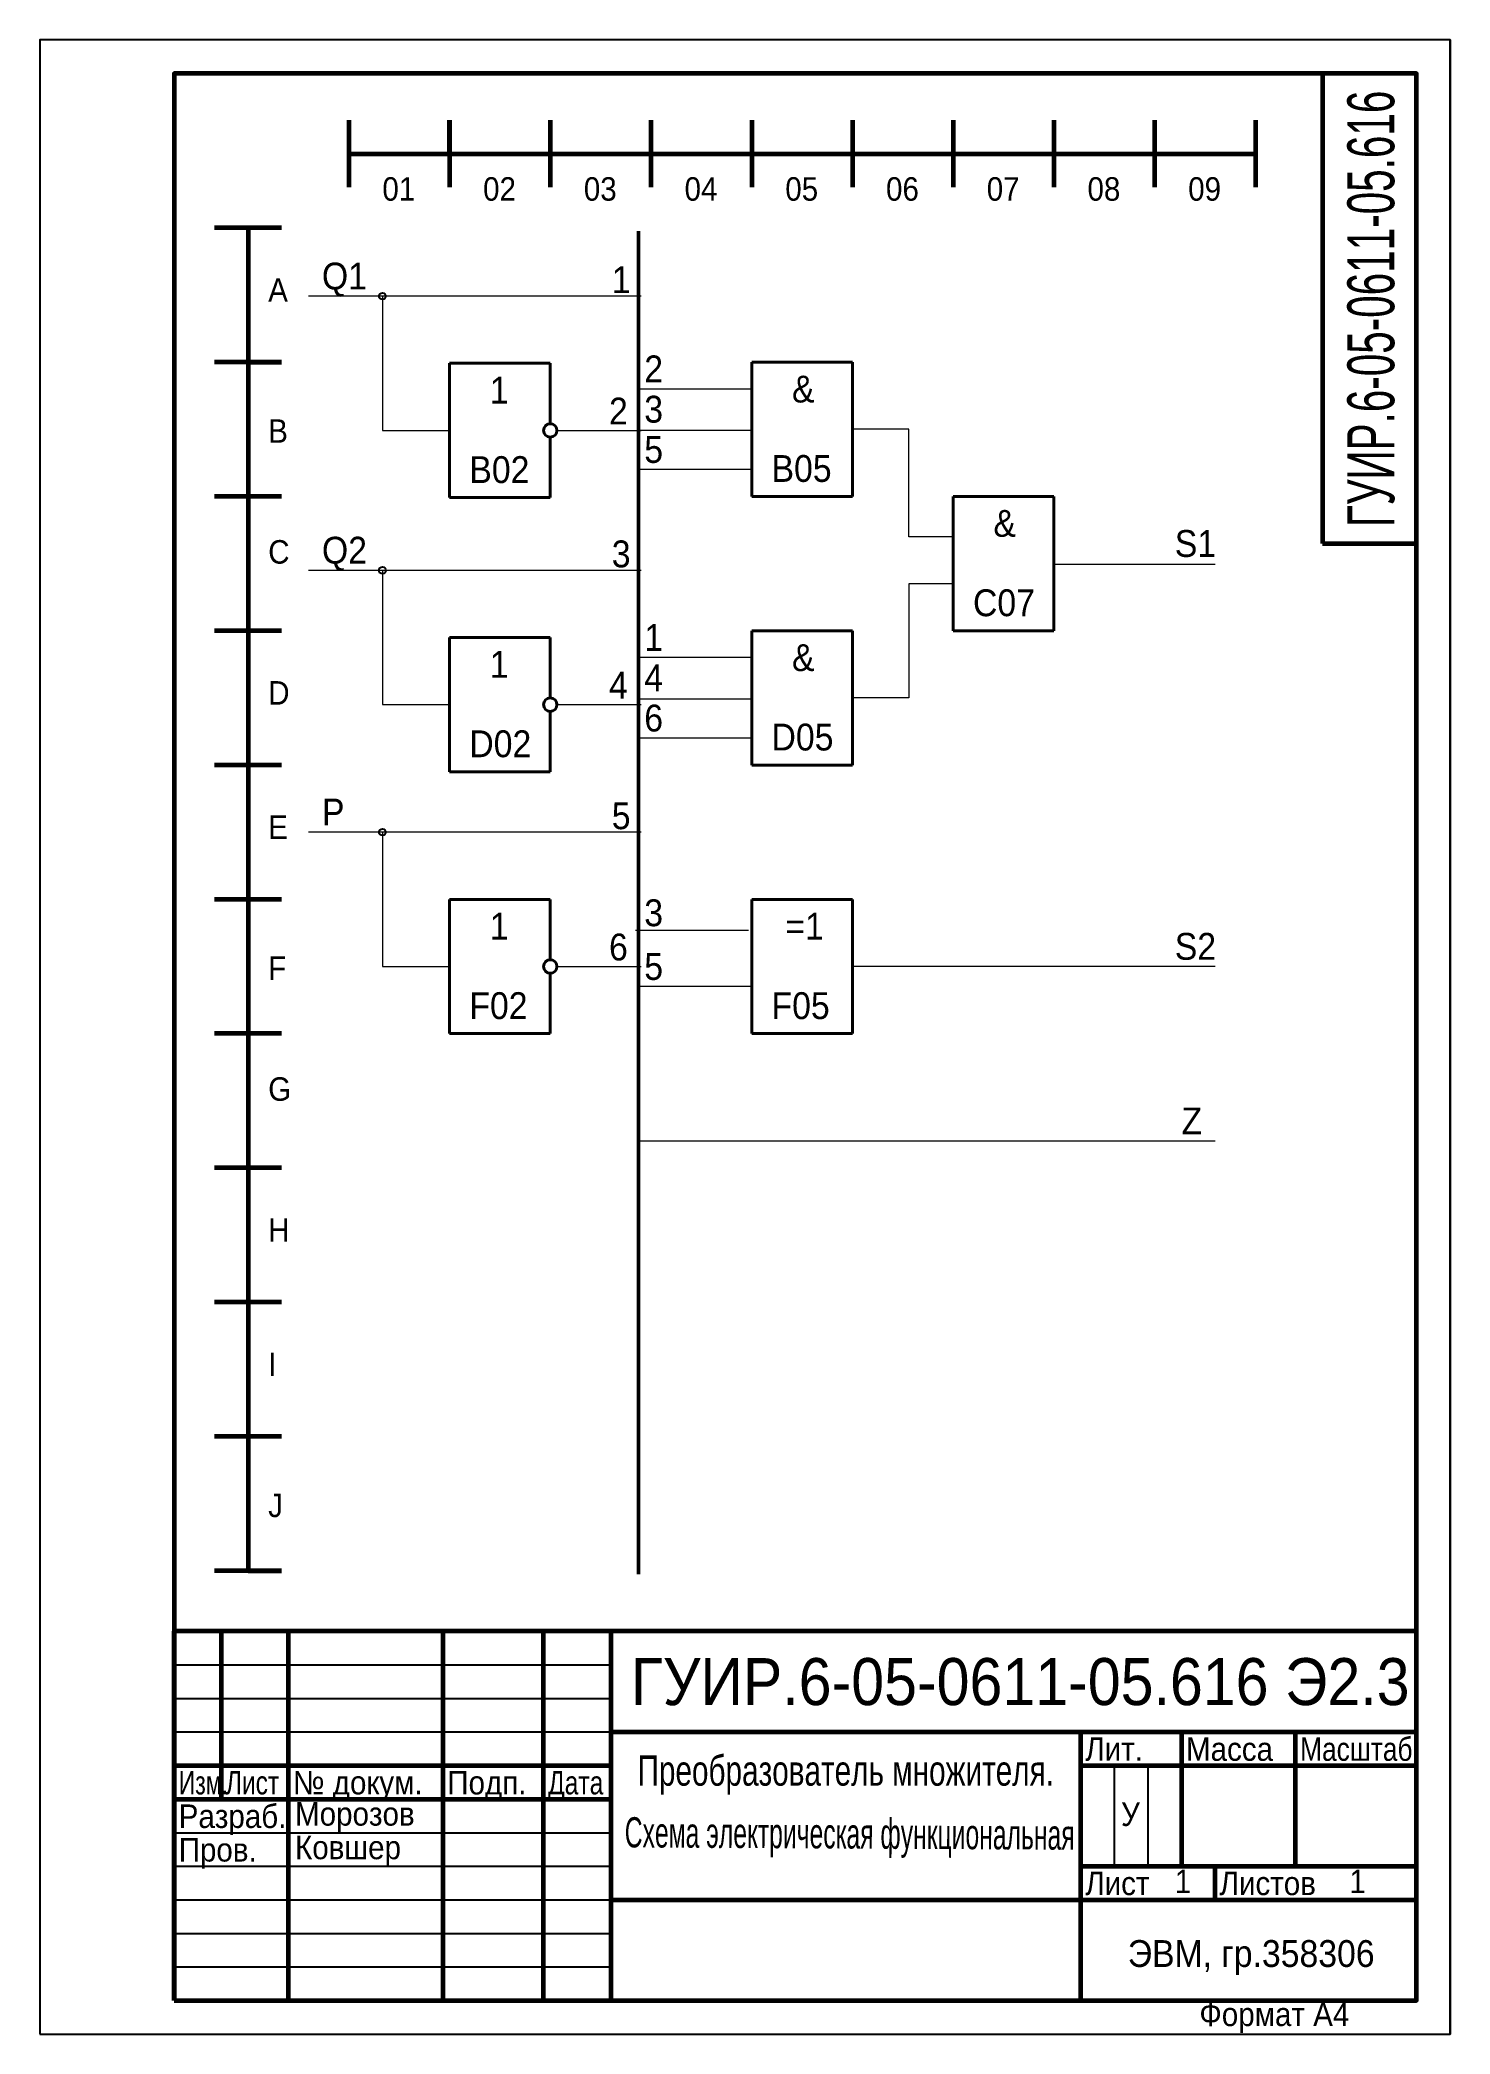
# Model space of a CAD drawing. Header units: millimetres. Extents: x -64 to 146, y 64 to 361.
import ezdxf
from ezdxf.enums import TextEntityAlignment as Align

# ---------------------------------------------------------------- set-up
doc = ezdxf.new("R2010")
doc.units = ezdxf.units.MM
doc.header["$LTSCALE"] = 0.5
doc.layers.get('Defpoints').update_dxf_attribs({"color": 5})
doc.layers.add('провода', color=122, linetype='Continuous', lineweight=15)
doc.layers.add('фигуры', color=7, linetype='Continuous', lineweight=40)
doc.styles.get("Standard").update_dxf_attribs({"font": 'arial.ttf', "width": 0.9})

msp = doc.modelspace()

# ---------------------------------------------------------------- linework, layer by layer
for p, q in [((146, 361), (146, 64)), ((141, 356), (127, 356))]:
    msp.add_line(p, q)
at = {"lineweight": 60}
for p, q in [((127, 356), (127, 286)), ((-18, 349.05), (-18, 339.05)), ((-3, 344.05), (-3, 349.05)), ((-3, 349.05), (-3, 339.05)), ((12, 349.05), (12, 339.05)), ((27, 349.05), (27, 339.05)), ((42, 349.05), (42, 339.05)), ((57, 349.05), (57, 339.05)), ((72, 349.05), (72, 339.05)), ((87, 349.05), (87, 339.05)), ((102, 349.05), (102, 339.05)), ((117, 349.05), (117, 339.05)), ((-18, 344.05), (-3, 344.05)), ((-18, 344.05), (-3, 344.05)), ((-3, 344.05), (27, 344.05)), ((27, 344.05), (72, 344.05)), ((72, 344.05), (117, 344.05)), ((-28, 333), (-38, 333)), ((-33, 333), (-33, 313)), ((-33, 333), (-33, 313)), ((-28, 313), (-38, 313)), ((-33, 313), (-33, 293)), ((-33, 313), (-28, 313)), ((-28, 293), (-38, 293)), ((-28, 293), (-38, 293)), ((-33, 293), (-33, 273)), ((127, 286), (141, 286)), ((-28, 273), (-38, 273)), ((-33, 273), (-33, 253)), ((-28, 253), (-38, 253)), ((-33, 253), (-33, 233)), ((-28, 233), (-38, 233)), ((-33, 233), (-33, 213)), ((-28, 213), (-38, 213)), ((-33, 213), (-33, 193)), ((-28, 193), (-38, 193)), ((-33, 193), (-33, 173)), ((-28, 173), (-38, 173)), ((-33, 173), (-33, 133)), ((-28, 153), (-38, 153)), ((-28, 133), (-38, 133)), ((-33, 133), (-28, 133))]:
    msp.add_line(p, q, dxfattribs=at)
at = {"lineweight": 50}
msp.add_line((25.16, 332.52), (25.16, 132.52), dxfattribs=at)
at = {"color": 7, "linetype": 'Continuous', "lineweight": 60}
for p, q in [((141, 124), (-44, 124)), ((-44, 69), (-44, 124)), ((-37, 124), (-37, 99)), ((-27, 69), (-27, 124)), ((-4, 124), (-4, 69)), ((11, 69), (11, 124)), ((21, 124), (21, 69)), ((21, 109), (141, 109)), ((91, 69), (91, 109)), ((106, 109), (106, 89)), ((123, 89), (123, 109)), ((-44, 104), (21, 104)), ((91, 104), (141, 104)), ((-44, 99), (21, 99)), ((91, 89), (141, 89)), ((111, 84), (111, 89)), ((21, 84), (141, 84))]:
    msp.add_line(p, q, dxfattribs=at)
at = {"color": 7, "linetype": 'Continuous', "lineweight": -3}
for p, q in [((-44, 119), (21, 119)), ((-44, 114), (21, 114)), ((-44, 109), (21, 109)), ((96, 89), (96, 104)), ((101, 104), (101, 89)), ((-44, 94), (21, 94)), ((-44, 89), (21, 89)), ((-44, 84), (21, 84)), ((-44, 79), (21, 79)), ((-44, 74), (21, 74))]:
    msp.add_line(p, q, dxfattribs=at)
at = {"color": 7, "linetype": 'Continuous'}
msp.add_line((91, 109), (91, 104), dxfattribs=at)
at = {"color": 7, "linetype": 'Continuous', "lineweight": 60}
msp.add_lwpolyline([(-44, 69), (141, 69), (141, 356), (-44, 356)], close=True, dxfattribs=at)
for centre in [(-13, 322.83), (-13, 282), (-13, 243)]:
    msp.add_circle(centre, 0.5)
at = {"layer": 'Defpoints'}
msp.add_lwpolyline([(-64, 64), (146, 64), (146, 361), (-64, 361)], close=True, dxfattribs=at)
at = {"layer": 'провода', "lineweight": 15}
for p, q in [((25.56, 322.83), (-24, 322.83)), ((-13, 322.83), (-13, 302.83)), ((42, 309), (25.16, 309)), ((65.42, 303), (57, 303)), ((65.42, 287), (65.42, 303)), ((-13, 302.83), (-3, 302.83)), ((13, 302.83), (25.56, 302.83)), ((42, 302.83), (25.16, 302.83)), ((41.84, 297), (25, 297)), ((72, 287), (65.42, 287)), ((111, 282.86), (87.19, 282.86)), ((25.56, 282), (-24, 282)), ((-13, 282), (-13, 262)), ((65.42, 280), (65.42, 263)), ((72, 280), (65.42, 280)), ((42, 269), (25.16, 269)), ((-13, 262), (-3, 262)), ((13, 262), (25.56, 262)), ((42, 262.83), (25.16, 262.83)), ((65.42, 263), (57, 263)), ((41.84, 257), (25, 257)), ((25.56, 243), (-24, 243)), ((-13, 243), (-13, 223)), ((41.53, 228.37), (24.7, 228.37)), ((-13, 223), (-3, 223)), ((13, 223), (25.56, 223)), ((111, 223), (57, 223)), ((41.84, 220), (25, 220)), ((111, 197), (25, 197))]:
    msp.add_line(p, q, dxfattribs=at)
at = {"layer": 'фигуры', "lineweight": 40}
for p, q in [((-3, 312.83), (12, 312.83)), ((-3, 292.83), (-3, 312.83)), ((12, 312.83), (12, 303.83)), ((42, 313), (57, 313)), ((42, 293), (42, 313)), ((57, 313), (57, 302)), ((12, 301.83), (12, 292.83)), ((57, 302), (57, 293)), ((12, 292.83), (-3, 292.83)), ((57, 293), (42, 293)), ((72, 293), (87, 293)), ((72, 273), (72, 293)), ((87, 293), (87, 282)), ((87, 282), (87, 273)), ((-3, 272), (12, 272)), ((-3, 252), (-3, 272)), ((12, 272), (12, 263)), ((42, 273), (57, 273)), ((42, 253), (42, 273)), ((57, 273), (57, 262)), ((87, 273), (72, 273)), ((57, 262), (57, 253)), ((12, 261), (12, 252)), ((57, 253), (42, 253)), ((12, 252), (-3, 252)), ((-3, 233), (12, 233)), ((-3, 213), (-3, 233)), ((12, 233), (12, 224)), ((42, 233), (57, 233)), ((42, 213), (42, 233)), ((57, 233), (57, 222)), ((12, 222), (12, 213)), ((57, 222), (57, 213)), ((12, 213), (-3, 213)), ((57, 213), (42, 213))]:
    msp.add_line(p, q, dxfattribs=at)
for centre in [(12, 302.83), (12, 262), (12, 223)]:
    msp.add_circle(centre, 1, dxfattribs=at)

# ---------------------------------------------------------------- texts
for s, height, rotation, width, p, p2 in [('ГУИР.6-05-0611-05.616', 7, 90, 0.615966, (137.69, 288.44), (137.69, 353.44)), ('Схема электрическая функциональная', 4.5, 359.7007, 0.585185, (23.08, 91.81), (90.08, 91.46))]:
    msp.add_text(s, height=height, rotation=rotation, dxfattribs=dict(width=width)).set_placement(p, p2, align=Align.FIT)
at = {"lineweight": 60, "width": 0.9}
for s, p in [('01', (-13, 337.05)), ('02', (2, 337.05)), ('03', (17, 337.05)), ('04', (32, 337.05)), ('05', (47, 337.05)), ('06', (62, 337.05)), ('07', (77, 337.05)), ('08', (92, 337.05)), ('09', (107, 337.05)), ('A', (-30, 322)), ('B', (-30, 301)), ('C', (-30, 283)), ('D', (-30, 262)), ('E', (-30, 242)), ('F', (-30, 221)), ('G', (-30, 203)), ('H', (-30, 182)), ('I', (-30, 162)), ('J', (-30, 141))]:
    msp.add_text(s, height=3.5, dxfattribs=at).set_placement(p)
at = {"width": 0.9}
msp.add_text('ГУИР.6-05-0611-05.616 Э2.3', height=7, dxfattribs=at).set_placement((24, 113))
at = {"color": 7, "linetype": 'Continuous', "lineweight": -3}
for s, width, p in [('Лит.', 0.9, (91.67, 104.7)), ('Масса', 0.9, (106.67, 104.7)), ('Масштаб', 0.8, (123.67, 104.7)), ('Изм.', 0.7, (-43.33, 99.7)), ('Лист', 0.75, (-36.33, 99.7)), ('№ докум.', 0.9, (-26.33, 99.7)), ('Подп.', 0.9, (-3.33, 99.7)), ('Дата', 0.75, (11.67, 99.7)), ('Разраб.', 0.9, (-43.33, 94.7)), ('У', 0.9, (97, 95)), ('Пров.', 0.9, (-43.33, 89.7)), ('Лист', 0.9, (91.67, 84.7)), ('1', 0.9, (105, 85)), ('Листов', 0.9, (111.67, 84.7)), ('1', 0.9, (131, 85))]:
    msp.add_text(s, height=3.5, dxfattribs=dict(at, width=width)).set_placement(p)
at = {"width": 0.703893}
msp.add_text('Преобразователь множителя.', height=4.5, dxfattribs=at).set_placement((25, 101), (87, 101), align=Align.FIT)
at = {"color": 7, "linetype": 'Continuous', "lineweight": 70, "width": 0.9}
msp.add_text('Формат А4', height=3.5, dxfattribs=at).set_placement((108.66, 65.2))
at = {"layer": 'провода', "color": 3, "attachment_point": 1}
for s, width, insert, char_height in [('Морозов', 23, (-26, 98.55), 3.5), ('Ковшер', 23, (-26, 93.55), 3.5), ('ЭВМ, гр.358306', 50, (98, 78), 4)]:
    msp.add_mtext_dynamic_manual_height_columns(s, width=width, gutter_width=20, heights=[0], dxfattribs=dict(at, insert=insert, char_height=char_height))
at = {"layer": 'фигуры', "width": 0.9}
for s, p in [('Q1', (-22, 323.83)), ('1', (21.16, 323.28)), ('2', (26, 310)), ('1', (3, 306.83)), ('&', (48, 307)), ('2', (20.75, 303.72)), ('3', (26, 304)), ('5', (26, 298)), ('B02', (-0.05, 295)), ('B05', (44.95, 295.17)), ('&', (78, 287)), ('Q2', (-22, 283)), ('3', (21.16, 282.45)), ('S1', (105, 284)), ('C07', (74.95, 275.17)), ('1', (26, 270)), ('&', (48, 267)), ('1', (3, 266)), ('4', (26, 264)), ('4', (20.75, 262.9)), ('6', (26, 258)), ('D05', (44.95, 255.17)), ('D02', (-0.05, 254.17)), ('P', (-22, 244)), ('5', (21.16, 243.45)), ('3', (26, 229)), ('1', (3, 227)), ('=1', (47, 227)), ('6', (20.75, 223.9)), ('S2', (105, 224)), ('5', (26, 221)), ('F02', (-0.05, 215.17)), ('F05', (44.95, 215.17)), ('Z', (106, 198))]:
    msp.add_text(s, height=4, dxfattribs=at).set_placement(p)

doc.saveas('drawing.dxf')
